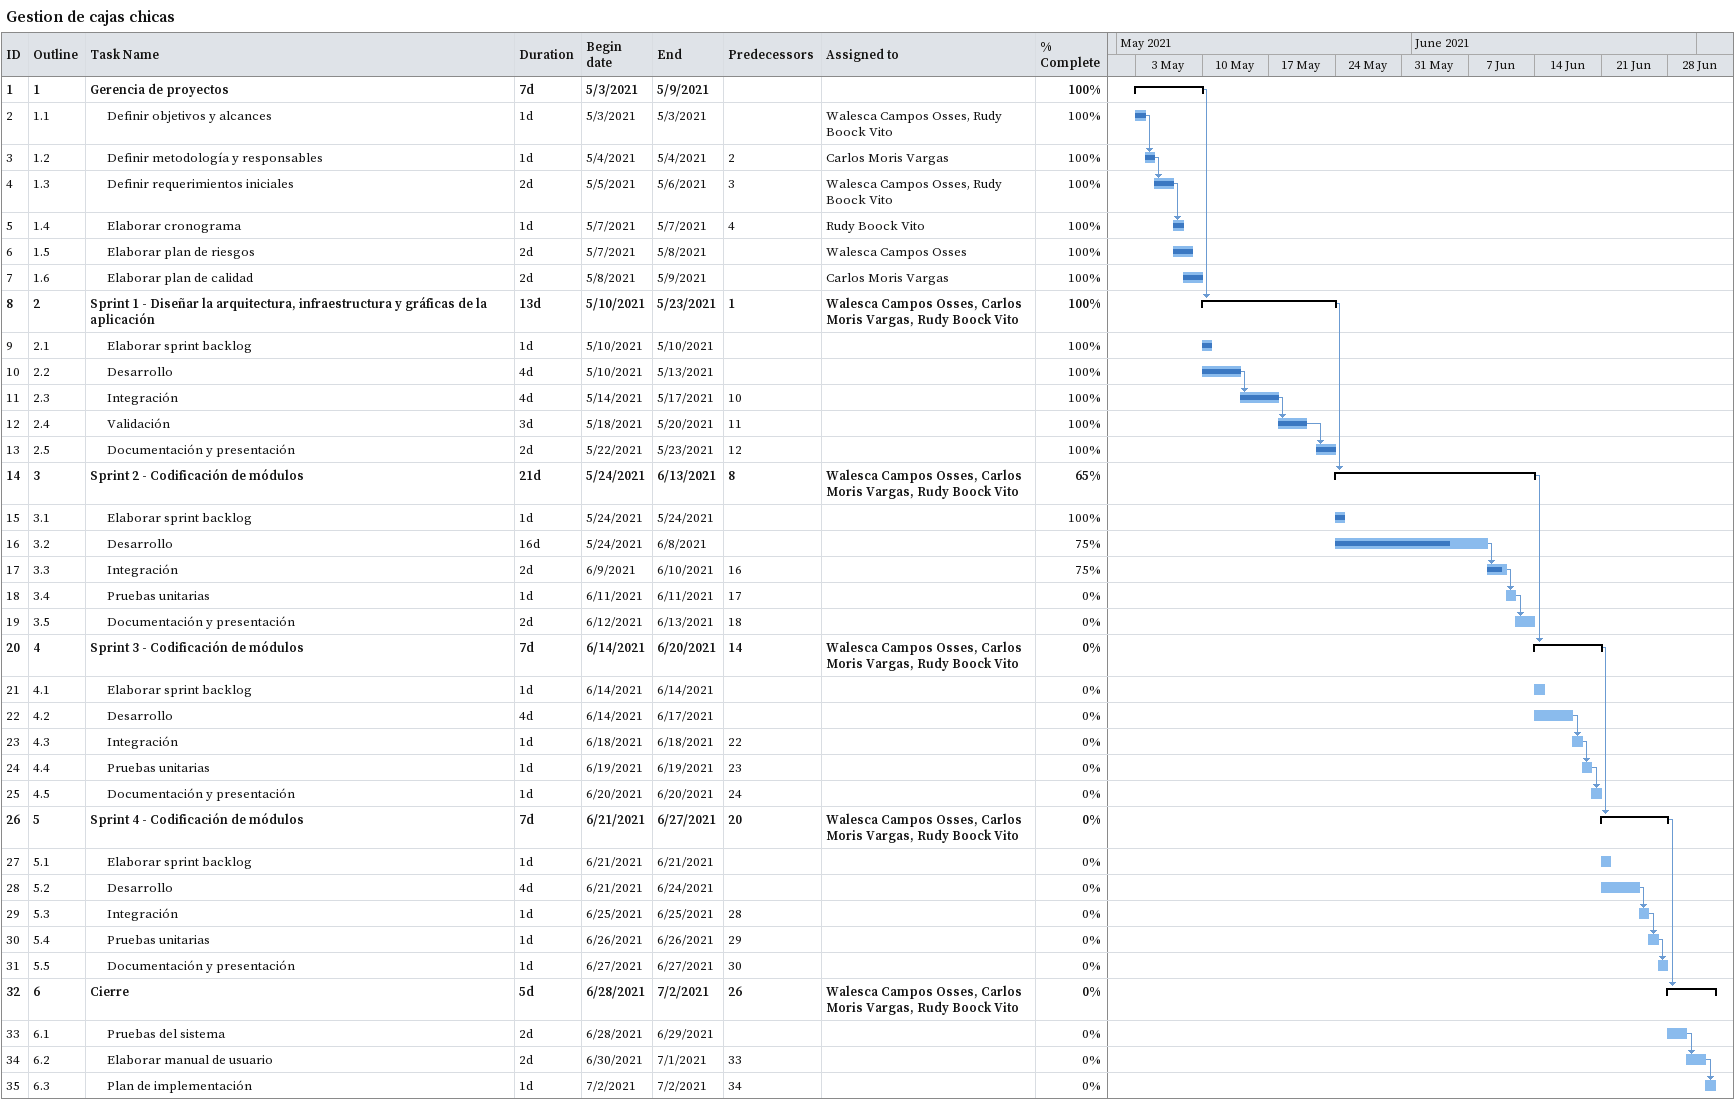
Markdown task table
Gestion de cajas chicas

| ID | WBS | Task | Duration | Start | Finish | Predecessors | Resources | % complete |
|---|---|---|---|---|---|---|---|---|
| 1 | 1 | **Gerencia de proyectos** | 7d | 2021-05-03 | 2021-05-09 |  |  | 100 |
| 2 | 1.1 | Definir objetivos y alcances | 1d | 2021-05-03 | 2021-05-03 |  | Walesca Campos Osses, Rudy Boock Vito | 100 |
| 3 | 1.2 | Definir metodología y responsables | 1d | 2021-05-04 | 2021-05-04 | 2 | Carlos Moris Vargas | 100 |
| 4 | 1.3 | Definir requerimientos iniciales | 2d | 2021-05-05 | 2021-05-06 | 3 | Walesca Campos Osses, Rudy Boock Vito | 100 |
| 5 | 1.4 | Elaborar cronograma | 1d | 2021-05-07 | 2021-05-07 | 4 | Rudy Boock Vito | 100 |
| 6 | 1.5 | Elaborar plan de riesgos | 2d | 2021-05-07 | 2021-05-08 |  | Walesca Campos Osses | 100 |
| 7 | 1.6 | Elaborar plan de calidad | 2d | 2021-05-08 | 2021-05-09 |  | Carlos Moris Vargas | 100 |
| 8 | 2 | **Sprint 1 - Diseñar la arquitectura, infraestructura y gráficas de la aplicación** | 13d | 2021-05-10 | 2021-05-23 | 1 | Walesca Campos Osses, Carlos Moris Vargas, Rudy Boock Vito | 100 |
| 9 | 2.1 | Elaborar sprint backlog | 1d | 2021-05-10 | 2021-05-10 |  |  | 100 |
| 10 | 2.2 | Desarrollo | 4d | 2021-05-10 | 2021-05-13 |  |  | 100 |
| 11 | 2.3 | Integración | 4d | 2021-05-14 | 2021-05-17 | 10 |  | 100 |
| 12 | 2.4 | Validación | 3d | 2021-05-18 | 2021-05-20 | 11 |  | 100 |
| 13 | 2.5 | Documentación y presentación | 2d | 2021-05-22 | 2021-05-23 | 12 |  | 100 |
| 14 | 3 | **Sprint 2 - Codificación de módulos** | 21d | 2021-05-24 | 2021-06-13 | 8 | Walesca Campos Osses, Carlos Moris Vargas, Rudy Boock Vito | 65 |
| 15 | 3.1 | Elaborar sprint backlog | 1d | 2021-05-24 | 2021-05-24 |  |  | 100 |
| 16 | 3.2 | Desarrollo | 16d | 2021-05-24 | 2021-06-08 |  |  | 75 |
| 17 | 3.3 | Integración | 2d | 2021-06-09 | 2021-06-10 | 16 |  | 75 |
| 18 | 3.4 | Pruebas unitarias | 1d | 2021-06-11 | 2021-06-11 | 17 |  | 0 |
| 19 | 3.5 | Documentación y presentación | 2d | 2021-06-12 | 2021-06-13 | 18 |  | 0 |
| 20 | 4 | **Sprint 3 - Codificación de módulos** | 7d | 2021-06-14 | 2021-06-20 | 14 | Walesca Campos Osses, Carlos Moris Vargas, Rudy Boock Vito | 0 |
| 21 | 4.1 | Elaborar sprint backlog | 1d | 2021-06-14 | 2021-06-14 |  |  | 0 |
| 22 | 4.2 | Desarrollo | 4d | 2021-06-14 | 2021-06-17 |  |  | 0 |
| 23 | 4.3 | Integración | 1d | 2021-06-18 | 2021-06-18 | 22 |  | 0 |
| 24 | 4.4 | Pruebas unitarias | 1d | 2021-06-19 | 2021-06-19 | 23 |  | 0 |
| 25 | 4.5 | Documentación y presentación | 1d | 2021-06-20 | 2021-06-20 | 24 |  | 0 |
| 26 | 5 | **Sprint 4 - Codificación de módulos** | 7d | 2021-06-21 | 2021-06-27 | 20 | Walesca Campos Osses, Carlos Moris Vargas, Rudy Boock Vito | 0 |
| 27 | 5.1 | Elaborar sprint backlog | 1d | 2021-06-21 | 2021-06-21 |  |  | 0 |
| 28 | 5.2 | Desarrollo | 4d | 2021-06-21 | 2021-06-24 |  |  | 0 |
| 29 | 5.3 | Integración | 1d | 2021-06-25 | 2021-06-25 | 28 |  | 0 |
| 30 | 5.4 | Pruebas unitarias | 1d | 2021-06-26 | 2021-06-26 | 29 |  | 0 |
| 31 | 5.5 | Documentación y presentación | 1d | 2021-06-27 | 2021-06-27 | 30 |  | 0 |
| 32 | 6 | **Cierre** | 5d | 2021-06-28 | 2021-07-02 | 26 | Walesca Campos Osses, Carlos Moris Vargas, Rudy Boock Vito | 0 |
| 33 | 6.1 | Pruebas del sistema | 2d | 2021-06-28 | 2021-06-29 |  |  | 0 |
| 34 | 6.2 | Elaborar manual de usuario | 2d | 2021-06-30 | 2021-07-01 | 33 |  | 0 |
| 35 | 6.3 | Plan de implementación | 1d | 2021-07-02 | 2021-07-02 | 34 |  | 0 |
